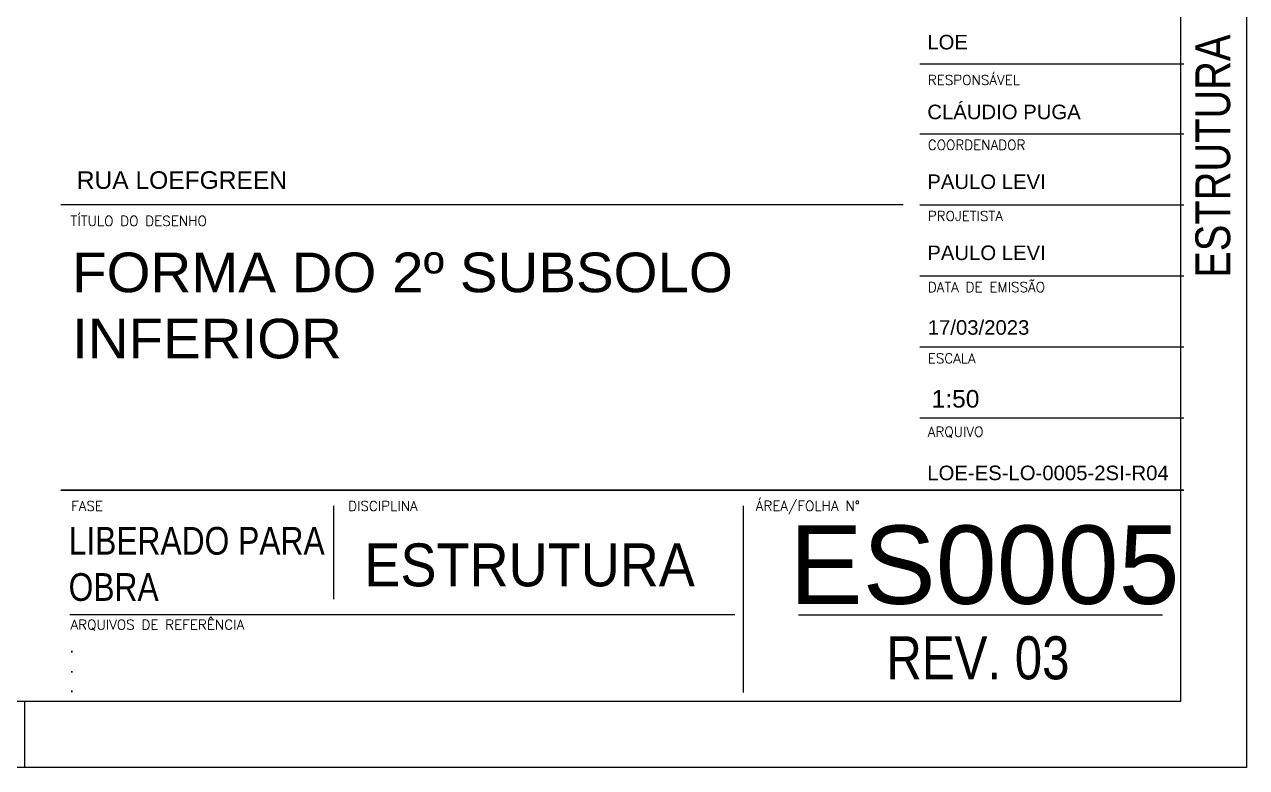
# Model space of a CAD drawing. Header units: millimetres. Extents: x -4107 to 5538, y -2094 to 2406.
# Drawn here: x 4613 to 5538, y -2094 to -1532 of the extents above; entities that cross this region are included whole.
import ezdxf

# ---------------------------------------------------------------- set-up
doc = ezdxf.new("R2010")
doc.units = ezdxf.units.MM
doc.header["$LTSCALE"] = 50
doc.layers.add('CARIMBO', color=7, linetype='Continuous')
doc.layers.add('F-MARGEM', color=1, linetype='Continuous')
doc.styles.add('AR-REF', font='arial.ttf')
doc.styles.add('CONT-TITULO', font='arial.ttf')
doc.styles.add('NFOLHA', font='ARIALN.TTF')
doc.styles.add('STYLE3', font='simplex.shx')
doc.styles.add('TITULO DESENHO', font='arial.ttf', dxfattribs={"width": 1.02})

# ---------------------------------------------------------------- blocks, each defined once
blk = doc.blocks.new('A0-4L_900')
at = {"layer": 'F-MARGEM', "color": 2}
blk.add_line((174.4, 1), (174.4, 0), dxfattribs=at)
blk.add_lwpolyline([(0, 0), (0, 90), (192.9, 90), (192.9, 0)], close=True, dxfattribs=at)
at = {"layer": 'F-MARGEM', "color": 7}
blk.add_lwpolyline([(2.5, 89), (191.9, 89), (191.9, 1), (2.5, 1)], close=True, dxfattribs=at)

msp = doc.modelspace()

# ---------------------------------------------------------------- linework, layer by layer
at = {"layer": 'CARIMBO', "color": 1}
for p, q in [((5290.998, -1561.633), (5490.998, -1561.633)), ((5290.998, -1614.483), (5490.998, -1614.483)), ((5290.998, -1668.299), (5490.998, -1668.299)), ((5290.998, -1722.116), (5490.998, -1722.116)), ((5290.998, -1775.932), (5490.998, -1775.932)), ((5290.998, -1829.748), (5490.998, -1829.748)), ((4847.526, -1966.936), (4847.526, -1896.175)), ((5157.757, -2037.697), (5157.757, -1896.175)), ((5151.12, -1978.809), (4647.635, -1978.809)), ((5199.36, -1978.809), (5474.75, -1978.809))]:
    msp.add_line(p, q, dxfattribs=at)
at = {"layer": 'CARIMBO', "color": 6}
for p, q in [((5278.612, -1668.299), (4640.998, -1668.299)), ((5490.998, -1884.493), (4640.998, -1884.493))]:
    msp.add_line(p, q, dxfattribs=at)
at = {"layer": 'CARIMBO', "color": 94}
msp.add_line((4640.998, -1884.493), (5490.998, -1884.493), dxfattribs=at)

# ---------------------------------------------------------------- block references
at = {"layer": 'F-MARGEM', "linetype": 'Continuous', "xscale": 50, "yscale": 50, "zscale": 50}
msp.add_blockref('A0-4L_900', (-4106.604, -2094.493), dxfattribs=at)

# ---------------------------------------------------------------- texts
at = {"layer": 'CARIMBO', "color": 5, "style": 'NFOLHA'}
msp.add_text('ESTRUTURA', height=26.325, rotation=90, dxfattribs=at).set_placement((5525.995, -1723.585))
at = {"layer": 'CARIMBO', "color": 2, "style": 'STYLE3'}
for s, p in [('RESPONSÁVEL', (5297.138, -1577.586)), ('COORDENADOR', (5297.089, -1626.745)), ('PROJETISTA', (5297.089, -1680.561)), ('TÍTULO DO DESENHO', (4648.3, -1684.274)), ('DATA DE EMISSÃO', (5297.138, -1734.438)), ('ESCALA', (5297.089, -1788.381)), ('ARQUIVO', (5297.089, -1843.972)), ('FASE', (4648.724, -1900.167)), ('DISCIPLINA', (4858.353, -1900.167)), ('ÁREA/FOLHA N°', (5166.921, -1900.087)), ('ARQUIVOS DE REFERÊNCIA', (4648.291, -1990.042))]:
    msp.add_text(s, height=7.5, dxfattribs=at).set_placement(p)
at = {"layer": 'CARIMBO', "color": 3, "style": 'AR-REF'}
for s, height, p in [('RUA LOEFGREEN', 13.31, (4653.03, -1656.265)), ('LOE-ES-LO-0005-2SI-R04', 11, (5296.733, -1876.864))]:
    msp.add_text(s, height=height, dxfattribs=at).set_placement(p)
at = {"layer": 'CARIMBO', "color": 5}
for s, height, style, width, p in [('FORMA DO 2º SUBSOLO', 30, 'TITULO DESENHO', 1.02, (4649.473, -1734.512)), ('INFERIOR', 30, 'TITULO DESENHO', 1.02, (4649.473, -1784.635)), ('ESTRUTURA', 32.5, 'NFOLHA', 1.1, (4870.678, -1957.274))]:
    msp.add_text(s, height=height, dxfattribs=dict(at, style=style, width=width)).set_placement(p)
for s, height, style, p in [('ES0005', 59.4, 'CONT-TITULO', (5192.446, -1970.568)), ('REV. 03', 32.5, 'NFOLHA', (5265.748, -2027.636))]:
    msp.add_text(s, height=height, dxfattribs=dict(at, style=style)).set_placement(p)
at = {"layer": 'CARIMBO', "color": 3, "attachment_point": 1, "style": 'AR-REF'}
for s, insert, char_height, width in [('LOE', (5296.764, -1539.661), 11, 676.52863), ('{\\fArial Unicode MS|b0|i0|c0|p34;CLÁUDIO PUGA}', (5296.764, -1592.512), 11, 676.52863), ('{\\fArial Unicode MS|b0|i0|c0|p34;PAULO LEVI}', (5296.764, -1645.362), 11, 676.52863), ('{\\fArial Unicode MS|b0|i0|c0|p34;PAULO LEVI}', (5296.764, -1699.178), 11, 676.52863), ('1:50', (5300.014, -1808.591), 13.31, 818.59964), ('.', (4647.466, -1998.423), 9, 676.52863), ('.', (4647.466, -2013.707), 9, 676.52863), ('.', (4647.466, -2028.528), 9, 676.52863)]:
    msp.add_mtext(s, dxfattribs=dict(at, insert=insert, char_height=char_height, width=width))
at = {"layer": 'CARIMBO', "color": 5, "insert": (4646.828, -1912.261), "char_height": 21, "attachment_point": 1, "style": 'NFOLHA'}
msp.add_mtext_dynamic_manual_height_columns('LIBERADO PARA OBRA', width=200.69773, gutter_width=1, heights=[0], dxfattribs=at)
at = {"layer": 'CARIMBO', "color": 3, "style": 'AR-REF'}
msp.add_attdef('17/03/2023', (5297.089, -1766.721), '', height=11, dxfattribs=at)

doc.saveas('drawing.dxf')
